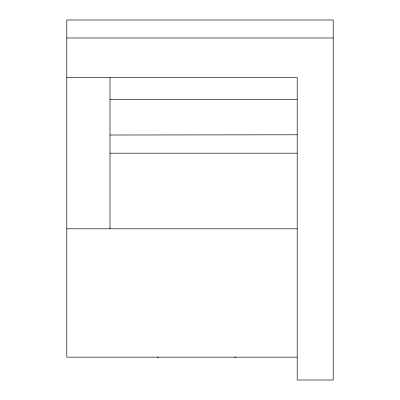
<?xml version="1.0" encoding="UTF-8"?>
<svg xmlns="http://www.w3.org/2000/svg" width="400" height="400" viewBox="0 0 400 400"><rect width="100%" height="100%" fill="white"/><g stroke="black" fill="none" stroke-linecap="round" stroke-linejoin="round"><path stroke-width="0.6" d="M110 135.02L297.2 134.785M66.8 38L333.2 38M66.8 77.6L297.2 77.6L297.2 380L333.2 380L333.2 20L66.8 20L66.8 357.155L297.2 357.155M110 153.2L297.2 153.2M66.8 228.8L297.2 228.8M110 99.38L297.2 99.615M110 77.6L110 228.8M158.52 357.125A23.61 23.61 0 0 1 157.295 357.155M236 357.155A23.61 23.61 0 0 1 234.77 357.125"/></g></svg>
